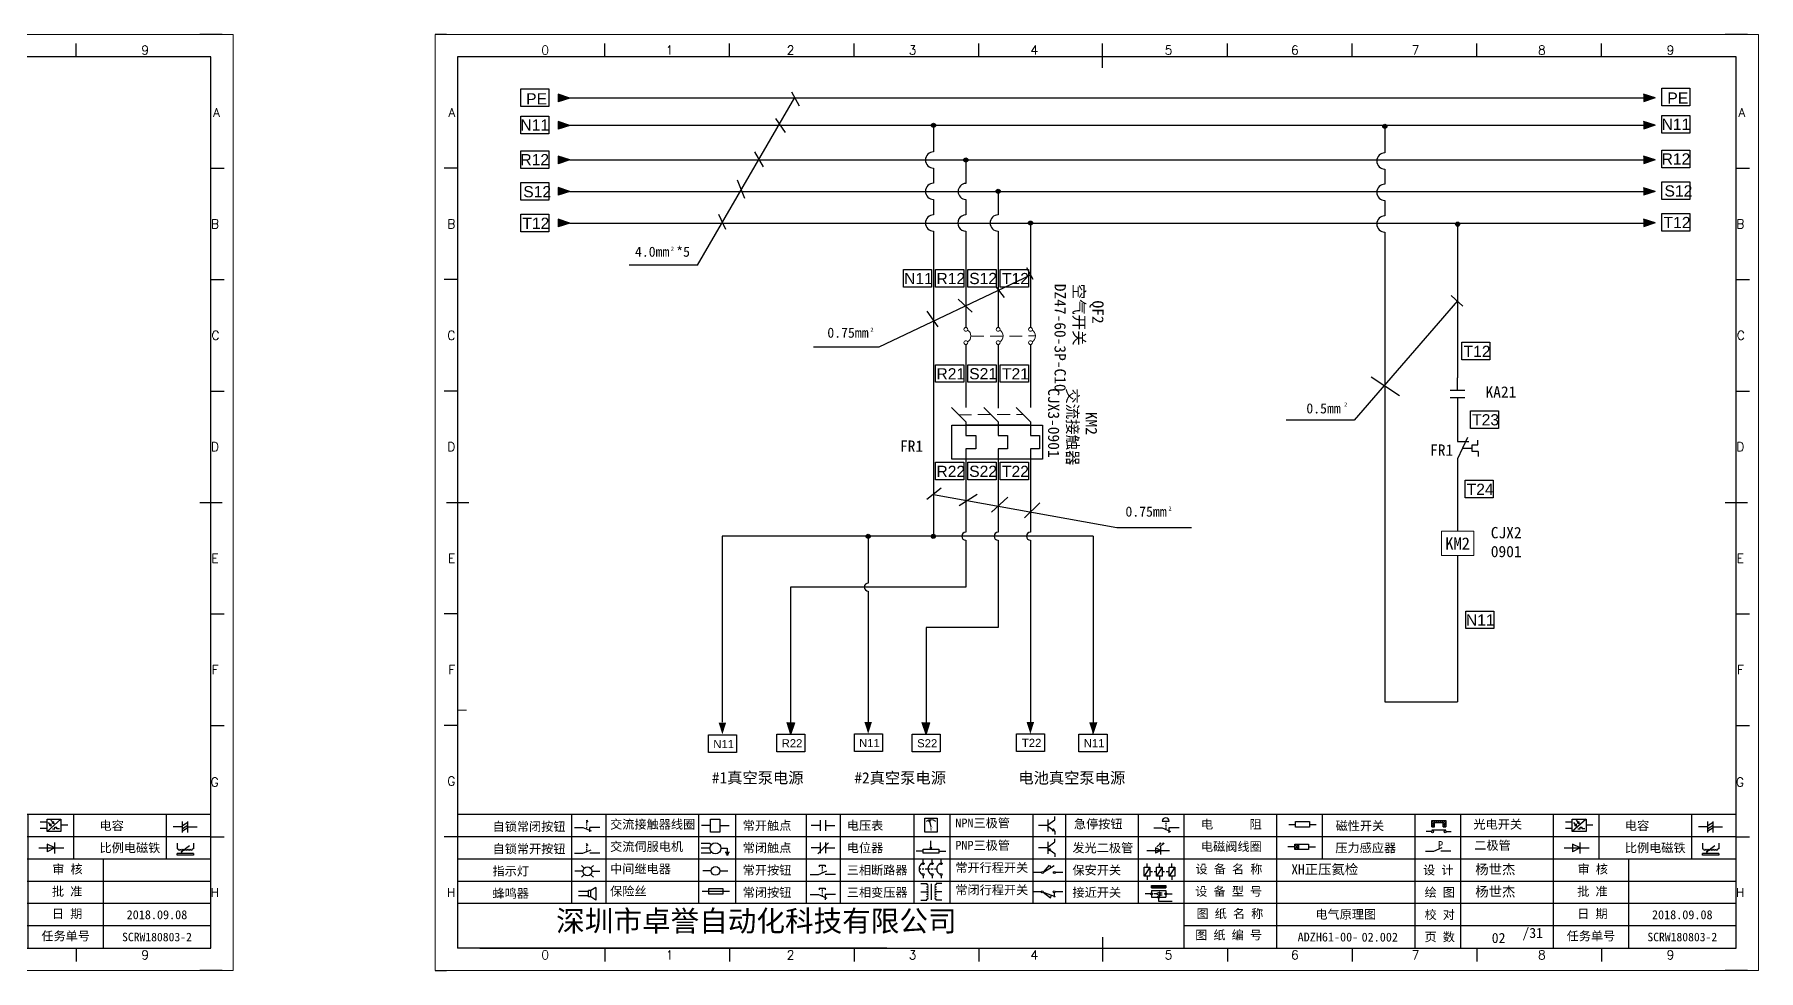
# Model space of a CAD drawing. Header units: millimetres. Extents: x 15130 to 37766, y 5931 to 11073.
# Drawn here: x 23231.8 to 23658.4, y 10415 to 10646.5 of the extents above; entities that cross this region are included whole.
import ezdxf
from ezdxf.enums import TextEntityAlignment as Align

# ---------------------------------------------------------------- set-up
doc = ezdxf.new("R2010")
doc.units = ezdxf.units.MM
doc.linetypes.add('DASHED2', pattern=[9.525, 6.35, -3.175])
doc.layers.add('AE_BOR', color=1, linetype='Continuous')
doc.layers.add('MISC', color=2, linetype='Continuous')
doc.styles.get("Standard").update_dxf_attribs({"font": ''})
doc.styles.add('WD', font='romans.shx', dxfattribs={"bigfont": 'gbcbig.shx'})
doc.styles.add('样式 0', font='')
doc.styles.add('样式 8', font='arial.ttf')
doc.styles.add('汉字', font='')
doc.styles.get('Standard').set_extended_font_data('SimSun')
doc.styles.get('样式 0').set_extended_font_data('KaiTi_GB2312')
doc.styles.get('汉字').set_extended_font_data('新宋体')

# ---------------------------------------------------------------- blocks, each defined once
blk = doc.blocks.new('磁性开关')
at = {"linetype": 'ByBlock'}
h = blk.add_hatch(dxfattribs=at)
h.set_pattern_fill('ANSI31', color=256, scale=0.1, style=0)
h.paths.add_polyline_path([(-1910.88, -776.69), (-1910.88, -775.29), (-1907.69, -775.29), (-1907.69, -776.69), (-1908.31, -776.69), (-1908.31, -775.79), (-1910.25, -775.79), (-1910.25, -776.69)])
for p, q in [((-1910.88, -776.69), (-1910.88, -775.29)), ((-1910.88, -775.29), (-1907.69, -775.29)), ((-1910.88, -776.69), (-1910.25, -776.69)), ((-1910.88, -777.39), (-1907.69, -777.39)), ((-1910.25, -776.69), (-1910.25, -775.79)), ((-1910.25, -775.79), (-1908.31, -775.79)), ((-1908.31, -776.69), (-1908.31, -775.79)), ((-1908.31, -776.69), (-1907.69, -776.69)), ((-1907.69, -775.29), (-1907.69, -776.69)), ((-1910.91, -777.81), (-1912.09, -777.81)), ((-1907.66, -777.81), (-1906.48, -777.81))]:
    blk.add_line(p, q, dxfattribs=at)
for centre in [(-1910.68, -777.81), (-1907.88, -777.81)]:
    blk.add_circle(centre, 0.225, dxfattribs=at)
blk = doc.blocks.new('*U8')
at = {"linetype": 'ByBlock'}
for p, q in [((-1909.23, -780.45), (-1909.23, -780.67)), ((-1909.23, -780.45), (-1908.92, -780.84)), ((-1909.23, -780.84), (-1909.23, -781.05)), ((-1909.23, -781.23), (-1909.23, -781.44)), ((-1909.23, -781.61), (-1909.23, -781.83)), ((-1911.92, -782.07), (-1910.06, -782.07)), ((-1910.06, -782.07), (-1908.18, -782.88)), ((-1909.23, -782), (-1909.23, -782.21)), ((-1909.23, -782.38), (-1909.23, -782.43)), ((-1908.52, -783.07), (-1908.52, -782.07)), ((-1906.25, -782.07), (-1908.52, -782.07))]:
    blk.add_line(p, q, dxfattribs=at)
blk = doc.blocks.new('*U11')
at = {"linetype": 'ByBlock'}
for p, q in [((-1911.92, -792.89), (-1910.06, -792.89)), ((-1910.06, -792.89), (-1908.18, -792.08)), ((-1908.88, -791.17), (-1909.23, -790.71)), ((-1909.23, -790.71), (-1909.23, -790.92)), ((-1909.23, -791.09), (-1909.23, -791.31)), ((-1909.23, -791.48), (-1909.23, -791.69)), ((-1909.23, -791.86), (-1909.23, -792.08)), ((-1909.23, -792.25), (-1909.23, -792.47)), ((-1906.25, -792.89), (-1908.52, -792.89))]:
    blk.add_line(p, q, dxfattribs=at)
blk = doc.blocks.new('蜂鸣器')
at = {"linetype": 'ByBlock'}
for p, q in [((-1908.8, -796.48), (-1911.01, -796.48)), ((-1908.25, -796.26), (-1908.8, -796.26)), ((-1908.8, -797.68), (-1908.8, -796.26)), ((-1907.17, -795.53), (-1908.25, -796.26)), ((-1908.25, -797.68), (-1908.25, -796.26)), ((-1907.17, -795.53), (-1907.17, -798.41)), ((-1908.8, -797.46), (-1911.01, -797.46)), ((-1908.25, -797.68), (-1908.8, -797.68)), ((-1907.17, -798.41), (-1908.25, -797.68))]:
    blk.add_line(p, q, dxfattribs=at)
blk = doc.blocks.new('指示灯')
at = {"linetype": 'ByBlock'}
for p, q in [((-1854.25, -776.92), (-1856.06, -776.92)), ((-1854.62, -775.59), (-1853.97, -776.23)), ((-1854.62, -778.25), (-1853.97, -777.61)), ((-1851.9, -775.59), (-1852.54, -776.23)), ((-1851.9, -778.25), (-1852.54, -777.61)), ((-1852.26, -776.92), (-1850.45, -776.92))]:
    blk.add_line(p, q, dxfattribs=at)
blk.add_circle((-1853.26, -776.92), 0.992, dxfattribs=at)
blk = doc.blocks.new('光电开关')
at = {"linetype": 'ByBlock'}
h = blk.add_hatch(dxfattribs=at)
h.set_pattern_fill('ANSI31', color=256, scale=0.01, style=0)
h.set_pattern_definition([(45, (0.172267, 0), (-0.0224506403, 0.0224506403), [])])
h.paths.add_polyline_path([(-1882.44, -776.34), (-1882.5, -775.91), (-1882.68, -776.07)])
h.paths.add_polyline_path([(-1882.86, -776.23), (-1882.44, -776.34), (-1882.68, -776.07)])
h.paths.add_polyline_path([(-1883.05, -776.88), (-1883.11, -776.45), (-1883.29, -776.61)])
h.paths.add_polyline_path([(-1883.47, -776.77), (-1883.05, -776.88), (-1883.29, -776.61)])
for p, q in [((-1884.01, -775.96), (-1885.56, -775.96)), ((-1884.01, -777.39), (-1885.56, -777.39)), ((-1880.91, -775.3), (-1884.01, -778.05)), ((-1883.75, -776.09), (-1883.05, -776.88)), ((-1883.11, -776.45), (-1883.47, -776.77)), ((-1883.05, -776.88), (-1883.47, -776.77)), ((-1883.14, -775.55), (-1882.44, -776.34)), ((-1883.05, -776.88), (-1883.11, -776.45)), ((-1882.5, -775.91), (-1882.86, -776.23)), ((-1882.44, -776.34), (-1882.86, -776.23)), ((-1882.78, -777.47), (-1882.23, -777.47)), ((-1882.44, -776.34), (-1882.5, -775.91)), ((-1882.23, -777.47), (-1882.23, -777.14)), ((-1882.23, -777.14), (-1881.78, -777.14)), ((-1881.78, -777.47), (-1881.78, -777.14)), ((-1881.23, -777.47), (-1881.78, -777.47)), ((-1879.37, -776.67), (-1880.91, -776.67))]:
    blk.add_line(p, q, dxfattribs=at)
blk.add_lwpolyline([(-1884.01, -775.3), (-1880.91, -775.3), (-1880.91, -778.05), (-1884.01, -778.05)], close=True, dxfattribs=at)
blk = doc.blocks.new('交流接触器线圈')
at = {"linetype": 'ByBlock'}
for p, q in [((-1880.82, -781.77), (-1882.87, -781.77)), ((-1878.72, -781.77), (-1876.67, -781.77))]:
    blk.add_line(p, q, dxfattribs=at)
blk.add_lwpolyline([(-1880.82, -780.28), (-1878.72, -780.28), (-1878.72, -783.26), (-1880.82, -783.26)], close=True, dxfattribs=at)
blk = doc.blocks.new('交流伺服电机')
at = {"linetype": 'ByBlock'}
for p, q in [((-1880.97, -785.75), (-1882.94, -785.75)), ((-1880.97, -786.85), (-1882.94, -786.85)), ((-1880.97, -787.94), (-1882.94, -787.94)), ((-1880.97, -785.75), (-1880.65, -786.03)), ((-1880.97, -787.94), (-1880.65, -787.67)), ((-1878.49, -786.85), (-1877.07, -786.85)), ((-1877.54, -787.72), (-1876.59, -787.72)), ((-1877.38, -788.01), (-1876.75, -788.01)), ((-1877.23, -788.29), (-1876.9, -788.29)), ((-1877.07, -786.85), (-1877.07, -787.72))]:
    blk.add_line(p, q, dxfattribs=at)
blk.add_circle((-1879.73, -786.85), 1.24, dxfattribs=at)
blk = doc.blocks.new('中间继电器')
at = {"linetype": 'ByBlock'}
for p, q in [((-1880.72, -791.92), (-1882.54, -791.92)), ((-1878.74, -791.92), (-1876.92, -791.92))]:
    blk.add_line(p, q, dxfattribs=at)
blk.add_circle((-1879.73, -791.92), 0.992, dxfattribs=at)
blk = doc.blocks.new('保险丝')
at = {"linetype": 'ByBlock'}
blk.add_line((-1882.72, -796.49), (-1876.55, -796.49), dxfattribs=at)
blk.add_lwpolyline([(-1881.2, -795.86), (-1878.06, -795.86), (-1878.06, -797.12), (-1881.2, -797.12)], close=True, dxfattribs=at)
blk = doc.blocks.new('常开按钮')
at = {"linetype": 'ByBlock'}
for p, q in [((-1911.92, -787.73), (-1910.06, -787.73)), ((-1910.06, -787.73), (-1908.18, -786.93)), ((-1909.9, -785.68), (-1908.56, -785.68)), ((-1909.9, -785.68), (-1909.9, -786.07)), ((-1909.23, -785.68), (-1909.23, -785.89)), ((-1909.23, -786.06), (-1909.23, -786.28)), ((-1909.23, -786.45), (-1909.23, -786.67)), ((-1909.23, -786.84), (-1909.23, -787.05)), ((-1909.23, -787.22), (-1909.23, -787.38)), ((-1908.56, -785.68), (-1908.56, -786.07)), ((-1906.25, -787.73), (-1908.52, -787.73))]:
    blk.add_line(p, q, dxfattribs=at)
blk = doc.blocks.new('常开触点')
at = {"linetype": 'ByBlock'}
for p, q in [((-1853.82, -781.77), (-1855.88, -781.77)), ((-1853.82, -782.99), (-1853.82, -780.56)), ((-1852.6, -782.99), (-1852.6, -780.56)), ((-1852.6, -781.77), (-1850.55, -781.77))]:
    blk.add_line(p, q, dxfattribs=at)
blk = doc.blocks.new('常闭触点')
at = {"linetype": 'ByBlock'}
for p, q in [((-1853.82, -786.77), (-1855.88, -786.77)), ((-1852.01, -785.66), (-1854.43, -788.1)), ((-1853.82, -787.99), (-1853.82, -785.56)), ((-1852.6, -787.99), (-1852.6, -785.56)), ((-1852.6, -786.77), (-1850.55, -786.77))]:
    blk.add_line(p, q, dxfattribs=at)
blk = doc.blocks.new('常闭按钮')
at = {"linetype": 'ByBlock'}
for p, q in [((-1856.13, -792.28), (-1854.28, -792.28)), ((-1854.28, -792.28), (-1852.4, -793.09)), ((-1854.11, -790.83), (-1852.77, -790.83)), ((-1854.11, -790.83), (-1854.11, -791.22)), ((-1853.44, -790.83), (-1853.44, -791.04)), ((-1853.44, -791.21), (-1853.44, -791.43)), ((-1853.44, -791.6), (-1853.44, -791.82)), ((-1853.44, -791.99), (-1853.44, -792.2)), ((-1853.44, -792.37), (-1853.44, -792.53)), ((-1852.77, -790.83), (-1852.77, -791.22)), ((-1850.47, -792.28), (-1852.73, -792.28)), ((-1852.73, -792.28), (-1852.73, -793.43))]:
    blk.add_line(p, q, dxfattribs=at)
blk = doc.blocks.new('电磁阀线圈')
at = {"linetype": 'ByBlock'}
for p, q in [((-1854.61, -796.54), (-1856.17, -796.54)), ((-1854.61, -795.92), (-1853.75, -797.16)), ((-1853.75, -795.92), (-1854.61, -797.16)), ((-1853.75, -795.92), (-1853.75, -797.16)), ((-1851.53, -796.54), (-1849.97, -796.54))]:
    blk.add_line(p, q, dxfattribs=at)
blk.add_lwpolyline([(-1854.61, -795.92), (-1851.53, -795.92), (-1851.53, -797.16), (-1854.61, -797.16)], close=True, dxfattribs=at)
blk = doc.blocks.new('电压表')
at = {"linetype": 'ByBlock'}
for p, q in [((-1814.84, -780.75), (-1814.91, -781.13)), ((-1814.6, -781.05), (-1814.91, -781.13)), ((-1814.84, -780.75), (-1814.46, -782.26)), ((-1814.84, -780.75), (-1814.6, -781.05))]:
    blk.add_line(p, q, dxfattribs=at)
blk.add_lwpolyline([(-1815.84, -780.34), (-1813.07, -780.34), (-1813.07, -783.49), (-1815.84, -783.49)], close=True, dxfattribs=at)
blk.add_arc((-1814.46, -782.26), 1.56, 46.8313, 133.1687, dxfattribs=at)
at = {"linetype": 'ByBlock', "insert": (-1814.7, -782.39), "char_height": 0.75, "width": 0.6768, "attachment_point": 1}
blk.add_mtext('V', dxfattribs=at)
blk = doc.blocks.new('电位器')
at = {"linetype": 'ByBlock'}
for p, q in [((-1814.45, -787.3), (-1814.45, -785.39)), ((-1816.21, -787.75), (-1817.79, -787.75)), ((-1814.45, -787.3), (-1814.62, -786.96)), ((-1814.62, -786.96), (-1814.27, -786.96)), ((-1814.45, -787.3), (-1814.27, -786.96)), ((-1812.68, -787.75), (-1811.1, -787.75))]:
    blk.add_line(p, q, dxfattribs=at)
blk.add_lwpolyline([(-1816.21, -787.3), (-1812.68, -787.3), (-1812.68, -788.2), (-1816.21, -788.2)], close=True, dxfattribs=at)
blk = doc.blocks.new('三相断路器')
at = {"linetype": 'ByBlock'}
for p, q in [((-1817.14, -791.74), (-1816.72, -791.74)), ((-1816.45, -791.74), (-1816.03, -791.74)), ((-1816.17, -790.33), (-1816.17, -789.7)), ((-1816.17, -793.19), (-1816.17, -793.83)), ((-1815.76, -791.74), (-1815.34, -791.74)), ((-1815.07, -791.74), (-1814.65, -791.74)), ((-1814.38, -791.74), (-1813.96, -791.74)), ((-1814.17, -790.33), (-1814.17, -789.7)), ((-1814.17, -793.19), (-1814.17, -793.83)), ((-1813.69, -791.74), (-1813.27, -791.74)), ((-1812.18, -790.33), (-1812.18, -789.7)), ((-1812.18, -793.19), (-1812.18, -793.83))]:
    blk.add_line(p, q, dxfattribs=at)
for centre in [(-1816.17, -790.55), (-1816.17, -792.98), (-1814.17, -790.55), (-1814.17, -792.98), (-1812.18, -790.55), (-1812.18, -792.98)]:
    blk.add_circle(centre, 0.219, dxfattribs=at)
for centre in [(-1815.81, -791.74), (-1813.82, -791.74), (-1811.83, -791.74)]:
    blk.add_arc(centre, 1.32, 115.5791, 244.4209, dxfattribs=at)
blk = doc.blocks.new('三相变压器')
at = {"linetype": 'ByBlock'}
for p, q in [((-1816.69, -795.03), (-1815.37, -795.03)), ((-1816.69, -796.87), (-1815.37, -796.87)), ((-1815.37, -795.03), (-1815.37, -795.24)), ((-1814.34, -798.7), (-1814.34, -795.04)), ((-1812, -795.03), (-1813.32, -795.03)), ((-1813.32, -795.03), (-1813.32, -795.24)), ((-1812, -796.87), (-1813.32, -796.87)), ((-1816.69, -798.71), (-1815.37, -798.71)), ((-1815.37, -798.71), (-1815.37, -798.5)), ((-1813.32, -798.71), (-1813.32, -798.5)), ((-1812, -798.71), (-1813.32, -798.71))]:
    blk.add_line(p, q, dxfattribs=at)
for centre, start, end in [((-1815.37, -795.51), 270, 90), ((-1815.37, -796.06), 270, 90), ((-1815.37, -796.6), 270, 90), ((-1815.37, -797.14), 270, 90), ((-1813.32, -795.51), 90, 270), ((-1813.32, -796.06), 90, 270), ((-1813.32, -796.6), 90, 270), ((-1813.32, -797.14), 90, 270), ((-1815.37, -797.68), 270, 90), ((-1815.37, -798.23), 270, 90), ((-1813.32, -797.68), 90, 270), ((-1813.32, -798.23), 90, 270)]:
    blk.add_arc(centre, 0.271, start, end, dxfattribs=at)
blk = doc.blocks.new('压力感应器')
at = {"linetype": 'ByBlock'}
for p, q in [((-1817.44, -777.73), (-1815.59, -777.73)), ((-1815.59, -777.73), (-1813.71, -776.93)), ((-1811.78, -777.73), (-1814.05, -777.73))]:
    blk.add_line(p, q, dxfattribs=at)
at = {"linetype": 'ByBlock', "insert": (-1814.65, -775.48), "char_height": 1.68, "width": 1.2242, "attachment_point": 1}
blk.add_mtext('{\\fNSimSun|b0|i0|c134|p49;P}', dxfattribs=at)
blk = doc.blocks.new('二极管')
at = {"linetype": 'ByBlock'}
for p, q in [((-1787.52, -776.77), (-1781.92, -776.77)), ((-1783.97, -776.77), (-1785.69, -775.9)), ((-1785.69, -775.9), (-1785.69, -777.65)), ((-1783.97, -776.77), (-1785.69, -777.65)), ((-1783.97, -777.99), (-1783.97, -775.56))]:
    blk.add_line(p, q, dxfattribs=at)
blk = doc.blocks.new('NPN三极管')
at = {"linetype": 'ByBlock'}
for p, q in [((-1785.73, -780.61), (-1785.73, -783.32)), ((-1785.73, -781.82), (-1784.15, -780.66)), ((-1784.15, -780.66), (-1784.15, -779.98)), ((-1785.73, -781.97), (-1787.81, -781.97)), ((-1785.73, -782.11), (-1784.15, -783.27)), ((-1784.41, -782.73), (-1784.74, -783.18)), ((-1784.15, -783.27), (-1784.74, -783.18)), ((-1784.15, -783.27), (-1784.41, -782.73)), ((-1784.15, -783.27), (-1784.15, -783.96))]:
    blk.add_line(p, q, dxfattribs=at)
blk = doc.blocks.new('PNP三极管')
at = {"linetype": 'ByBlock'}
for p, q in [((-1784.9, -785.38), (-1784.9, -788.09)), ((-1784.9, -786.59), (-1783.32, -785.43)), ((-1783.32, -785.43), (-1783.32, -784.75)), ((-1784.9, -786.74), (-1786.98, -786.74)), ((-1784.9, -786.88), (-1783.32, -788.04)), ((-1784.9, -786.88), (-1784.31, -786.97)), ((-1784.9, -786.88), (-1784.64, -787.42)), ((-1784.31, -786.97), (-1784.64, -787.42)), ((-1783.32, -788.04), (-1783.32, -788.73))]:
    blk.add_line(p, q, dxfattribs=at)
blk = doc.blocks.new('常开行程开关')
at = {"linetype": 'ByBlock'}
for p, q in [((-1786.29, -792.3), (-1788.01, -792.3)), ((-1785.89, -792.17), (-1784.52, -790.62)), ((-1785.89, -792.17), (-1783.43, -790.72)), ((-1784.52, -790.62), (-1784.19, -791.17)), ((-1781.48, -792.3), (-1783.21, -792.3))]:
    blk.add_line(p, q, dxfattribs=at)
for centre in [(-1786.07, -792.3), (-1783.42, -792.3)]:
    blk.add_circle(centre, 0.219, dxfattribs=at)
blk = doc.blocks.new('常闭行程开关')
at = {"linetype": 'ByBlock'}
for p, q in [((-1786.34, -796.62), (-1788.07, -796.62)), ((-1785.93, -796.72), (-1783.25, -797.7)), ((-1785.93, -796.72), (-1784.3, -798)), ((-1783.48, -796.84), (-1783.48, -797.85)), ((-1781.54, -796.62), (-1783.26, -796.62)), ((-1784.3, -798), (-1784.08, -797.4))]:
    blk.add_line(p, q, dxfattribs=at)
for centre in [(-1786.12, -796.62), (-1783.48, -796.62)]:
    blk.add_circle(centre, 0.219, dxfattribs=at)
blk = doc.blocks.new('电容')
at = {"linetype": 'ByBlock'}
for p, q in [((-1756.08, -782.99), (-1756.08, -780.56)), ((-1754.86, -780.79), (-1756.08, -781.55)), ((-1754.86, -781.44), (-1756.08, -782.2)), ((-1754.86, -782.99), (-1754.86, -780.56)), ((-1756.08, -781.77), (-1758.13, -781.77)), ((-1754.86, -781.99), (-1756.08, -782.75)), ((-1754.86, -781.77), (-1752.81, -781.77))]:
    blk.add_line(p, q, dxfattribs=at)
blk = doc.blocks.new('发光二极管')
at = {"linetype": 'ByBlock'}
for p, q in [((-1755.78, -785.92), (-1754.89, -785.14)), ((-1754.89, -785.14), (-1755.2, -785.22)), ((-1755.2, -785.22), (-1755.01, -785.43)), ((-1755.08, -785.92), (-1754.18, -785.14)), ((-1754.89, -785.14), (-1755.01, -785.43)), ((-1754.18, -785.14), (-1754.49, -785.22)), ((-1754.49, -785.22), (-1754.31, -785.43)), ((-1754.18, -785.14), (-1754.31, -785.43)), ((-1758.01, -786.77), (-1752.89, -786.77)), ((-1754.84, -786.77), (-1756.04, -786.16)), ((-1756.04, -786.16), (-1756.04, -787.39)), ((-1754.84, -786.77), (-1756.04, -787.39)), ((-1754.84, -787.63), (-1754.84, -785.92))]:
    blk.add_line(p, q, dxfattribs=at)
blk = doc.blocks.new('比例电磁阀')
at = {"linetype": 'ByBlock'}
for p, q in [((-1757.26, -775.38), (-1757.26, -776.71)), ((-1757.26, -776.71), (-1757.05, -776.71)), ((-1753.6, -777.73), (-1757.25, -777.73)), ((-1757.25, -778.13), (-1757.25, -777.73)), ((-1754.5, -775.98), (-1756.35, -777.44)), ((-1756.35, -777.44), (-1756.25, -777.25)), ((-1756.35, -777.44), (-1756.15, -777.38)), ((-1756.15, -777.38), (-1756.25, -777.25)), ((-1753.58, -776.71), (-1753.8, -776.71)), ((-1753.6, -777.73), (-1753.6, -778.13)), ((-1753.58, -775.38), (-1753.58, -776.71)), ((-1753.6, -778.13), (-1757.25, -778.13))]:
    blk.add_line(p, q, dxfattribs=at)
for centre in [(-1756.78, -776.71), (-1756.24, -776.71), (-1755.7, -776.71), (-1755.15, -776.71), (-1754.61, -776.71), (-1754.07, -776.71)]:
    blk.add_arc(centre, 0.271, 180, 0, dxfattribs=at)
blk = doc.blocks.new('保安开关')
at = {"linetype": 'ByBlock'}
for p, q in [((-1757.33, -790.79), (-1758.6, -792.81)), ((-1757.96, -790.79), (-1757.96, -789.97)), ((-1757.96, -792.81), (-1757.96, -793.62)), ((-1757.33, -791.8), (-1756.72, -791.8)), ((-1756.35, -791.8), (-1755.89, -791.8)), ((-1754.54, -790.79), (-1755.81, -792.81)), ((-1755.17, -790.79), (-1755.17, -789.97)), ((-1755.17, -792.81), (-1755.17, -793.62)), ((-1754.52, -791.8), (-1754.06, -791.8)), ((-1753.69, -791.8), (-1753.08, -791.8)), ((-1751.75, -790.79), (-1753.02, -792.81)), ((-1752.39, -790.79), (-1752.39, -789.97)), ((-1752.39, -792.81), (-1752.39, -793.62))]:
    blk.add_line(p, q, dxfattribs=at)
for points in [[(-1758.6, -790.79), (-1757.33, -790.79), (-1757.33, -792.81), (-1758.6, -792.81)], [(-1755.81, -790.79), (-1754.54, -790.79), (-1754.54, -792.81), (-1755.81, -792.81)], [(-1753.02, -790.79), (-1751.75, -790.79), (-1751.75, -792.81), (-1753.02, -792.81)]]:
    blk.add_lwpolyline(points, close=True, dxfattribs=at)
blk = doc.blocks.new('接近开关')
at = {"linetype": 'ByBlock'}
h = blk.add_hatch(dxfattribs=at)
h.set_pattern_fill('ANSI31', color=256, scale=0.01, style=0)
h.set_pattern_definition([(45, (-89.131516, -30.795668), (-0.0224506403, 0.0224506403), [])])
h.paths.add_polyline_path([(-1516.96, -1123.35), (-1516.96, -1122.85), (-1513.76, -1122.85), (-1513.76, -1123.35)])
for p, q in [((-1517.18, -1124.71), (-1518.36, -1124.71)), ((-1516.96, -1123.35), (-1516.96, -1122.85)), ((-1516.96, -1122.85), (-1513.76, -1122.85)), ((-1516.96, -1123.35), (-1513.76, -1123.35)), ((-1516.96, -1123.95), (-1513.76, -1123.95)), ((-1516.96, -1123.95), (-1516.96, -1125.47)), ((-1516.96, -1125.47), (-1513.76, -1125.47)), ((-1515.91, -1124.71), (-1516.45, -1124.71)), ((-1515.11, -1124.31), (-1515.91, -1124.71)), ((-1515.11, -1125.11), (-1515.91, -1124.71)), ((-1515.36, -1125.69), (-1515.36, -1126.36)), ((-1515.33, -1124.53), (-1515.17, -1124.53)), ((-1515.33, -1124.88), (-1515.17, -1124.88)), ((-1515.25, -1124.45), (-1515.25, -1124.61)), ((-1515.11, -1124.31), (-1515.11, -1125.11)), ((-1515.11, -1124.48), (-1514.58, -1124.48)), ((-1515.11, -1124.94), (-1514.58, -1124.94)), ((-1513.76, -1122.85), (-1513.76, -1123.35)), ((-1513.76, -1123.95), (-1513.76, -1125.47)), ((-1513.54, -1124.71), (-1512.36, -1124.71)), ((-1515.36, -1126.36), (-1512.36, -1126.36))]:
    blk.add_line(p, q, dxfattribs=at)
for centre in [(-1516.96, -1124.71), (-1515.36, -1125.47), (-1513.76, -1124.71)]:
    blk.add_circle(centre, 0.225, dxfattribs=at)
blk = doc.blocks.new('电阻')
at = {"linetype": 'ByBlock'}
for p, q in [((-3.09, 0), (-1.57, 0)), ((1.57, 0), (3.09, 0))]:
    blk.add_line(p, q, dxfattribs=at)
blk.add_lwpolyline([(-1.57, 0.63), (1.57, 0.63), (1.57, -0.63), (-1.57, -0.63)], close=True, dxfattribs=at)
blk = doc.blocks.new('急停按钮')
at = {"linetype": 'ByBlock'}
for p, q in [((-1.86, 0), (0, 0)), ((0, 0), (1.88, -0.81)), ((0.06, 1.45), (1.61, 1.45)), ((0.83, 1.45), (0.83, 1.24)), ((0.83, 1.07), (0.83, 0.85)), ((0.83, 0.68), (0.83, 0.47)), ((0.83, 0.29), (0.83, 0.08)), ((3.81, 0), (1.54, 0)), ((1.54, 0), (1.54, -1.15)), ((0.83, -0.09), (0.83, -0.24))]:
    blk.add_line(p, q, dxfattribs=at)
blk.add_arc((0.83, 1.45), 0.774, 0, 180)
blk = doc.blocks.new('电控横A4')
for p, q in [((292, -5), (5, -5)), ((5, -5), (5, -205)), ((292, -205), (292, -5)), ((10.03, -205), (289.53, -205)), ((130.8, -205), (190.75, -205)), ((190.75, -205), (259.54, -205))]:
    blk.add_line(p, q)
at = {"lineweight": 9, "ltscale": 0.1}
for p, q in [((5, -151.57), (7, -151.57)), ((101.34, -205), (130.8, -205)), ((129.44, -205), (129.44, -205)), ((129.44, -205), (129.44, -205)), ((129.44, -205), (129.44, -205)), ((129.44, -205), (129.44, -205))]:
    blk.add_line(p, q, dxfattribs=at)
at = {"linetype": 'ByBlock'}
for p, q in [((292, -175), (5, -175)), ((292, -180), (5, -180)), ((292, -185), (5, -185)), ((292, -190), (5, -190)), ((292, -195), (5, -195)), ((292, -200), (168.03, -200))]:
    blk.add_line(p, q, dxfattribs=at)
at = {"color": 0, "lineweight": -2}
for p, q in [((30.58, -175), (30.58, -195)), ((38.26, -175), (38.26, -195)), ((59.05, -175), (59.05, -195)), ((67.4, -175), (67.4, -195)), ((83.26, -175), (83.26, -195)), ((90.91, -175), (90.91, -195)), ((107.4, -175), (107.4, -195)), ((115.5, -175), (115.5, -195)), ((134.12, -175), (134.12, -195)), ((141.48, -175), (141.48, -195)), ((157.79, -175), (157.79, -195)), ((168.03, -175), (168.03, -204.92)), ((188.84, -175), (188.84, -185)), ((199.08, -175), (199.08, -185)), ((219.89, -175), (219.89, -185)), ((230.12, -175), (230.12, -185)), ((250.93, -175), (250.93, -185)), ((261.17, -175), (261.17, -185)), ((281.98, -175), (281.98, -185)), ((188.84, -185), (188.84, -204.92)), ((219.89, -185), (219.89, -205)), ((230.12, -185), (230.12, -205)), ((250.93, -185), (250.93, -205)), ((267.79, -185), (267.79, -205))]:
    blk.add_line(p, q, dxfattribs=at)
at = {"color": 0, "ltscale": 2}
for p, q in [((292, -205), (292, -183.55)), ((101.34, -205), (5, -205)), ((259.54, -205), (289.53, -205)), ((259.54, -205), (292, -205))]:
    blk.add_line(p, q, dxfattribs=at)
at = {"layer": 'AE_BOR', "lineweight": 30}
for p, q in [((2.53, 0), (0, 0)), ((294.53, 0), (289.53, 0)), ((0, -210), (2.53, -210)), ((294.53, -210), (289.53, -210))]:
    blk.add_line(p, q, dxfattribs=at)
at = {"layer": 'AE_BOR', "color": 1, "lineweight": 15}
for p, q in [((0, 0), (297, 0)), ((0, -210), (0, 0)), ((297, 0), (297, -210)), ((297, -210), (0, -210))]:
    blk.add_line(p, q, dxfattribs=at)
at = {"layer": 'AE_BOR'}
for p, q in [((38.03, -5), (38.03, -2)), ((66.03, -5), (66.03, -2)), ((94.03, -5), (94.03, -2)), ((122.03, -5), (122.03, -2)), ((149.78, -5), (149.78, -2)), ((177.78, -5), (177.78, -2)), ((205.78, -5), (205.78, -2)), ((233.78, -5), (233.78, -2)), ((261.78, -5), (261.78, -2)), ((5, -30), (2, -30)), ((292, -30), (295, -30)), ((5, -55), (2, -55)), ((292, -55), (295, -55)), ((5, -80), (2, -80)), ((292, -80), (295, -80)), ((5, -130), (2, -130)), ((292, -130), (295, -130)), ((5, -155), (2, -155)), ((292, -155), (295, -155)), ((5, -180), (2, -180)), ((292, -180), (295, -180)), ((38.03, -205), (38.03, -208)), ((66.03, -205), (66.03, -208)), ((94.03, -205), (94.03, -208)), ((122.03, -205), (122.03, -208)), ((149.78, -205), (149.78, -208)), ((177.78, -205), (177.78, -208)), ((205.78, -205), (205.78, -208)), ((233.78, -205), (233.78, -208)), ((261.78, -205), (261.78, -208))]:
    blk.add_line(p, q, dxfattribs=at)
at = {"layer": 'AE_BOR', "color": 2, "lineweight": 30}
for p, q in [((149.78, -7.5), (149.78, -2.5)), ((2.5, -105), (7.5, -105)), ((289.5, -105), (294.5, -105)), ((149.78, -202.5), (149.78, -207.5)), ((149.78, -205), (149.78, -207.5))]:
    blk.add_line(p, q, dxfattribs=at)
at = {"linetype": 'ByBlock'}
for name, p in [('*U8', (1943.19, 604.18)), ('交流接触器线圈', (1942.62, 604.27)), ('常开触点', (1940.27, 604.3)), ('电压表', (1925.71, 604.52)), ('NPN三极管', (1923.2, 604.5)), ('磁性开关', (2134.53, 598.96)), ('光电开关', (2139.22, 599.27)), ('电容', (2041.69, 603.98)), ('*U11', (1943.19, 609.18)), ('交流伺服电机', (1942.62, 604.27)), ('常闭触点', (1940.27, 604.3)), ('电位器', (1925.71, 604.52)), ('PNP三极管', (1922.37, 604.27)), ('发光二极管', (1917.72, 603.69)), ('电磁阀线圈', (2047.53, 614.3)), ('压力感应器', (2039.72, 594.52)), ('二极管', (2040.91, 594.27)), ('比例电磁阀', (2041.69, 593.98)), ('三相断路器', (1925.71, 604.52)), ('指示灯', (1887.41, 589.18)), ('中间继电器', (1942.62, 604.27)), ('常开按钮', (1996.06, 599.3)), ('常开行程开关', (1922.37, 604.27)), ('保安开关', (1917.72, 603.98)), ('蜂鸣器', (1943.19, 604.18)), ('保险丝', (1942.62, 604.27)), ('常闭按钮', (1940.27, 599.3)), ('三相变压器', (1925.71, 604.52)), ('常闭行程开关', (1922.37, 604.27)), ('接近开关', (1677.72, 931.9))]:
    blk.add_blockref(name, p, dxfattribs=at)
for name, p in [('急停按钮', (163.12, -177.98)), ('电阻', (194.66, -177.22))]:
    blk.add_blockref(name, p)
at = {"char_height": 2, "attachment_point": 1, "style": '汉字'}
for s, insert in [('{\\fKaiTi_GB2312|b0|i0|c134|p49;自锁常闭按钮}', (12.86, -176.69)), ('{\\fKaiTi_GB2312|b0|i0|c134|p49;交流接触器线圈}', (39.25, -176.19)), ('{\\fKaiTi_GB2312|b0|i0|c134|p49;常开触点}', (69.01, -176.48)), ('{\\fKaiTi_GB2312|b0|i0|c134|p49;电压表}', (92.37, -176.47)), ('{\\fKaiTi_GB2312|b0|i0|c134|p49;NPN三极管}', (116.73, -175.91)), ('{\\fKaiTi_GB2312|b0|i0|c134|p49;急停按钮}', (143.35, -176.12)), ('{\\fKaiTi_GB2312|b0|i0|c134|p49;电      阻}', (171.86, -176.19)), ('{\\fKaiTi_GB2312|b0|i0|c134|p49;磁性开关}', (202.07, -176.53)), ('{\\fKaiTi_GB2312|b0|i0|c134|p49;光电开关}', (233.02, -176.19)), ('{\\fKaiTi_GB2312|b0|i0|c134|p49;电容}', (267, -176.48)), ('{\\fKaiTi_GB2312|b0|i0|c134|p49;自锁常开按钮}', (12.86, -181.69)), ('{\\fKaiTi_GB2312|b0|i0|c134|p49;交流伺服电机}', (39.25, -181.19)), ('{\\fKaiTi_GB2312|b0|i0|c134|p49;常闭触点}', (69.01, -181.48)), ('{\\fKaiTi_GB2312|b0|i0|c134|p49;电位器}', (92.37, -181.47)), ('{\\fKaiTi_GB2312|b0|i0|c134|p49;PNP三极管}', (116.73, -180.91)), ('{\\fKaiTi_GB2312|b0|i0|c134|p49;发光二极管}', (143.02, -181.48)), ('{\\fKaiTi_GB2312|b0|i0|c134|p49;电磁阀线圈}', (171.86, -181.19)), ('{\\fKaiTi_GB2312|b0|i0|c134|p49;压力感应器}', (202.02, -181.47)), ('{\\fKaiTi_GB2312|b0|i0|c134|p49;二极管}', (233.2, -180.91)), ('{\\fKaiTi_GB2312|b0|i0|c134|p49;比例电磁铁}', (267, -181.48)), ('{\\fKaiTi_GB2312|b0|i0|c134|p49;常开行程开关}', (116.73, -185.91)), ('{\\fKaiTi_GB2312|b0|i0|c134|p49;指示灯}', (12.86, -186.69)), ('{\\fKaiTi_GB2312|b0|i0|c134|p49;中间继电器}', (39.25, -186.19)), ('{\\fKaiTi_GB2312|b0|i0|c134|p49;常开按钮}', (69.01, -186.48)), ('{\\fKaiTi_GB2312|b0|i0|c134|p49;三相断路器}', (92.37, -186.47)), ('{\\fKaiTi_GB2312|b0|i0|c134|p49;保安开关}', (143.02, -186.48)), ('{\\fKaiTi_GB2312|b0|i0|c134|p0;设 备 名 称}', (170.65, -186.24)), ('{\\fKaiTi_GB2312|b0|i0|c134|p0;设 计}', (221.72, -186.46)), ('{\\fKaiTi_GB2312|b0|i0|c134|p0;审 核}', (256.39, -186.25)), ('{\\fKaiTi_GB2312|b0|i0|c134|p49;蜂鸣器}', (12.86, -191.69)), ('{\\fKaiTi_GB2312|b0|i0|c134|p49;保险丝}', (39.25, -191.19)), ('{\\fKaiTi_GB2312|b0|i0|c134|p49;常闭按钮}', (69.01, -191.48)), ('{\\fKaiTi_GB2312|b0|i0|c134|p49;三相变压器}', (92.37, -191.47)), ('{\\fKaiTi_GB2312|b0|i0|c134|p49;常闭行程开关}', (116.73, -190.91)), ('{\\fKaiTi_GB2312|b0|i0|c134|p49;接近开关}', (143.02, -191.48)), ('{\\fKaiTi_GB2312|b0|i0|c134|p0;设 备 型 号}', (170.58, -191.24)), ('{\\fKaiTi_GB2312|b0|i0|c134|p0;绘 图}', (222.05, -191.46)), ('{\\fKaiTi_GB2312|b0|i0|c134|p0;批 准}', (256.32, -191.25)), ('{\\fKaiTi_GB2312|b0|i0|c134|p0;图 纸 名 称}', (170.86, -196.24)), ('{\\fKaiTi_GB2312|b0|i0|c134|p0;校 对}', (222.05, -196.46)), ('{\\fKaiTi_GB2312|b0|i0|c134|p0;日 期}', (256.32, -196.25)), ('{\\fKaiTi_GB2312|b0|i0|c134|p0;图 纸 编 号}', (170.57, -201.03)), ('{\\fKaiTi_GB2312|b0|i0|c134|p0;页 数}', (222.05, -201.46)), ('{\\fKaiTi_GB2312|b0|i0|c134|p0;任务单号}', (253.94, -201.25))]:
    blk.add_mtext(s, dxfattribs=dict(at, insert=insert))
for s, insert, char_height, width, attachment_point in [('{\\fKaiTi_GB2312|b0|i0|c134|p49;XH正压氦检}', (192.15, -186.2), 2.2, 26.5767, 1), ('{\\fKaiTi_GB2312|b0|i0|c134|p49;杨世杰}', (233.43, -186.2), 2.2, 15.3175, 1), ('{\\fKaiTi_GB2312|b0|i0|c134|p49;杨世杰}', (233.43, -191.2), 2.2, 15.3175, 1), ('{\\fKaiTi_GB2312|b0|i0|c134|p49;2018.09.08}', (279.89, -197.5), 2, 24.2172, 5), ('{\\fKaiTi_GB2312|b0|i0|c134|p49;SCRW180803-2}', (279.89, -202.5), 1.92, 24.2172, 5)]:
    blk.add_mtext(s, dxfattribs=dict(insert=insert, char_height=char_height, width=width, attachment_point=attachment_point))
at = {"color": 0, "lineweight": -2}
for s, insert, char_height, width, attachment_point in [('深圳市卓誉自动化科技有限公司', (27.14, -196.53), 4.7064, 96.1138, 1), ('{\\C256;ADZH61-00-}', (200.36, -202.5), 2, 31.0482, 5)]:
    blk.add_mtext(s, dxfattribs=dict(at, insert=insert, char_height=char_height, width=width, attachment_point=attachment_point))
at = {"color": 0, "linetype": 'ByBlock', "lineweight": -2, "insert": (242.64, -201.84), "char_height": 4.2689, "width": 20.8102, "attachment_point": 5}
blk.add_mtext('  {\\H0.53119x; /31}', dxfattribs=at)
at = {"layer": 'AE_BOR', "style": 'WD'}
for s, p in [('0', (24.67, -4.5)), ('1', (52.6, -4.5)), ('2', (79.75, -4.5)), ('3', (107.15, -4.5)), ('4', (134.45, -4.5)), ('5', (164.59, -4.5)), ('6', (192.94, -4.5)), ('7', (220.04, -4.5)), ('8', (248.37, -4.5)), ('9', (277.23, -4.5)), ('0', (24.67, -207.5)), ('1', (52.6, -207.5)), ('2', (79.75, -207.5)), ('3', (107.15, -207.5)), ('4', (134.45, -207.5)), ('5', (164.59, -207.5)), ('6', (192.94, -207.5)), ('7', (220.04, -207.5)), ('8', (248.37, -207.5)), ('9', (277.23, -207.5))]:
    blk.add_text(s, height=2, dxfattribs=at).set_placement(p, align=Align.CENTER)
for s, p in [('A', (4.5, -17.5)), ('A', (294.03, -17.5)), ('B', (4.5, -42.5)), ('B', (293.84, -42.5)), ('C', (4.5, -67.5)), ('C', (293.93, -67.5)), ('D', (4.5, -92.5)), ('D', (293.84, -92.5)), ('E', (4.5, -117.5)), ('E', (293.74, -117.5)), ('F', (4.5, -142.5)), ('F', (293.74, -142.5)), ('F', (293.74, -142.5)), ('G', (4.5, -167.5)), ('G', (293.74, -167.72)), ('H', (4.5, -192.5)), ('H', (293.84, -192.5))]:
    blk.add_text(s, height=2, dxfattribs=at).set_placement(p, align=Align.MIDDLE_RIGHT)

msp = doc.modelspace()

# ---------------------------------------------------------------- hatches: boundary and pattern name
for points in [[(23361.351, 10624.986), (23364.269, 10624.051), (23361.351, 10623.115)], [(23454.769, 10624.055, 1), (23453.769, 10624.055, 1)], [(23566.453, 10623.805, 1), (23565.453, 10623.805, 1)], [(23629.944, 10624.993), (23632.863, 10624.057), (23629.944, 10623.122)], [(23361.351, 10616.42), (23364.269, 10615.485), (23361.351, 10614.55)], [(23462.769, 10615.485, 1), (23461.769, 10615.485, 1)], [(23629.944, 10616.427), (23632.863, 10615.492), (23629.944, 10614.556)], [(23361.351, 10606.792), (23361.351, 10608.662), (23364.269, 10607.727)], [(23470.769, 10607.727, 1), (23469.769, 10607.727, 1)], [(23629.944, 10608.631), (23632.863, 10607.696), (23629.944, 10606.76)], [(23361.351, 10598.957), (23361.351, 10600.828), (23364.269, 10599.892)], [(23478.769, 10599.892, 1), (23477.769, 10599.892, 1)], [(23584.453, 10599.61, 1), (23583.453, 10599.61, 1)], [(23629.944, 10600.835), (23632.863, 10599.899), (23629.944, 10598.964)], [(23438.603, 10522.399, 1), (23437.603, 10522.399, 1)], [(23454.704, 10522.375, 1), (23453.704, 10522.375, 1)], [(23402.958, 10476.325), (23402.023, 10473.407), (23401.088, 10476.325)], [(23419.911, 10476.381), (23418.976, 10473.463), (23418.041, 10476.381)], [(23439.038, 10476.488), (23438.103, 10473.569), (23437.167, 10476.488)], [(23453.366, 10476.368), (23452.431, 10473.45), (23451.496, 10476.368)], [(23479.168, 10476.463), (23478.232, 10473.544), (23477.297, 10476.463)], [(23494.665, 10476.396), (23493.729, 10473.478), (23492.794, 10476.396)]]:
    msp.add_hatch(color=256).paths.add_polyline_path(points)
at = {"layer": 'MISC'}
for color, points in [(256, [(23361.351, 10631.75), (23364.269, 10630.815), (23361.351, 10629.88)]), (2, [(23629.944, 10631.757), (23632.863, 10630.822), (23629.944, 10629.887)])]:
    msp.add_hatch(color=color, dxfattribs=at).paths.add_polyline_path(points)

# ---------------------------------------------------------------- linework, layer by layer
for p, q in [((23421.136, 10628.81), (23419.197, 10632.27)), ((23395.88, 10589.435), (23419.988, 10630.971)), ((23361.351, 10624.986), (23361.351, 10623.115)), ((23364.269, 10624.051), (23361.351, 10624.986)), ((23364.269, 10624.051), (23361.351, 10623.115)), ((23417.676, 10622.256), (23415.212, 10625.769)), ((23454.269, 10624.055), (23454.269, 10617.485)), ((23565.953, 10623.805), (23565.953, 10617.236)), ((23632.863, 10624.057), (23629.944, 10624.993)), ((23632.863, 10624.057), (23629.944, 10623.122)), ((23364.269, 10615.485), (23361.351, 10616.42)), ((23361.351, 10616.42), (23361.351, 10614.55)), ((23364.269, 10615.485), (23361.351, 10614.55)), ((23364.269, 10615.485), (23629.973, 10615.489)), ((23412.224, 10613.763), (23410.074, 10617.538)), ((23462.269, 10615.485), (23462.269, 10609.693)), ((23632.863, 10615.492), (23629.944, 10616.427)), ((23632.863, 10615.492), (23629.944, 10614.556)), ((23407.558, 10605.951), (23405.723, 10610.512)), ((23454.269, 10613.485), (23454.269, 10609.727)), ((23565.953, 10613.236), (23565.953, 10609.478)), ((23364.269, 10607.727), (23361.351, 10608.662)), ((23361.351, 10608.662), (23361.351, 10606.792)), ((23364.269, 10607.727), (23361.351, 10606.792)), ((23364.269, 10607.727), (23629.866, 10607.727)), ((23454.269, 10605.727), (23454.269, 10601.892)), ((23462.269, 10605.697), (23462.269, 10601.892)), ((23470.269, 10607.727), (23470.269, 10601.892)), ((23632.863, 10607.696), (23629.944, 10608.631)), ((23632.863, 10607.696), (23629.944, 10606.76)), ((23402.839, 10598.297), (23401.161, 10602.019)), ((23565.953, 10605.478), (23565.953, 10601.643)), ((23364.269, 10599.892), (23361.351, 10600.828)), ((23361.351, 10600.828), (23361.351, 10598.957)), ((23364.269, 10599.892), (23361.351, 10598.957)), ((23364.269, 10599.892), (23629.96, 10599.892)), ((23454.269, 10597.892), (23454.269, 10522.424)), ((23462.269, 10597.892), (23462.269, 10574.055)), ((23470.269, 10597.892), (23470.269, 10574.055)), ((23478.269, 10599.892), (23478.269, 10574.055)), ((23565.953, 10597.643), (23565.953, 10481.498)), ((23583.953, 10599.61), (23583.953, 10561.629)), ((23632.863, 10599.899), (23629.944, 10600.835)), ((23632.863, 10599.899), (23629.944, 10598.964)), ((23395.88, 10589.435), (23378.959, 10589.435)), ((23477.297, 10588.926), (23478.803, 10586.008)), ((23478.269, 10586.973), (23440.726, 10569.222)), ((23460.391, 10581.079), (23463.819, 10577.812)), ((23469.739, 10584.055), (23471.764, 10581.442)), ((23583.953, 10580.619), (23558.388, 10551.108)), ((23582.32, 10581.947), (23585.256, 10579.347)), ((23452.608, 10578.095), (23455.31, 10574.183)), ((23440.726, 10569.222), (23424.554, 10569.222)), ((23462.269, 10569.845), (23462.269, 10554.244)), ((23470.269, 10569.845), (23470.269, 10554.107)), ((23478.269, 10569.845), (23478.269, 10554.297)), ((23562.536, 10561.817), (23569.554, 10557.196)), ((23462.269, 10550.709), (23458.733, 10554.244)), ((23462.269, 10550.709), (23462.269, 10547.376)), ((23470.269, 10550.709), (23466.733, 10554.244)), ((23470.269, 10550.709), (23470.269, 10547.376)), ((23478.269, 10550.709), (23474.733, 10554.244)), ((23478.269, 10550.709), (23478.269, 10549.902)), ((23558.388, 10551.108), (23541.569, 10551.108)), ((23583.953, 10553.636), (23583.953, 10545.892)), ((23462.269, 10547.376), (23464.722, 10547.376)), ((23464.722, 10547.376), (23464.722, 10544.074)), ((23470.269, 10547.376), (23472.596, 10547.376)), ((23472.596, 10547.376), (23472.596, 10544.074)), ((23478.269, 10549.902), (23478.269, 10547.376)), ((23478.269, 10547.376), (23480.471, 10547.376)), ((23480.471, 10547.376), (23480.471, 10544.074)), ((23586.408, 10546.85), (23583.953, 10541.595)), ((23464.722, 10544.074), (23462.269, 10544.074)), ((23462.269, 10544.074), (23462.269, 10523.424)), ((23472.596, 10544.074), (23470.269, 10544.074)), ((23470.269, 10544.074), (23470.269, 10523.424)), ((23480.471, 10544.074), (23478.269, 10544.074)), ((23478.269, 10544.074), (23478.269, 10523.424)), ((23583.953, 10545.892), (23586.773, 10545.892)), ((23587.549, 10543.397), (23587.549, 10545.048)), ((23587.549, 10545.048), (23588.99, 10545.048)), ((23589.018, 10543.397), (23587.549, 10543.397)), ((23589.018, 10542.128), (23589.018, 10542.137)), ((23583.953, 10541.595), (23583.953, 10523.636)), ((23456.155, 10534.301), (23452.611, 10531.466)), ((23454.269, 10532.774), (23499.599, 10524.598)), ((23465.104, 10532.706), (23460.585, 10529.959)), ((23472.635, 10532.086), (23468.648, 10528.364)), ((23480.609, 10530.668), (23476.799, 10526.947)), ((23493.765, 10522.424), (23402.002, 10522.424)), ((23402.002, 10522.424), (23402.002, 10476.388)), ((23438.135, 10522.424), (23438.135, 10510.845)), ((23462.269, 10521.424), (23462.269, 10509.845)), ((23470.269, 10521.424), (23470.269, 10499.845)), ((23478.269, 10521.424), (23478.269, 10476.388)), ((23493.765, 10522.424), (23493.765, 10476.388)), ((23499.599, 10524.598), (23518.092, 10524.598)), ((23583.953, 10517.636), (23583.953, 10481.498)), ((23462.269, 10509.845), (23418.913, 10509.845)), ((23418.913, 10509.845), (23418.913, 10476.388)), ((23438.135, 10508.845), (23438.135, 10476.388)), ((23470.269, 10499.845), (23452.418, 10499.845)), ((23452.418, 10499.845), (23452.418, 10476.388)), ((23565.953, 10481.498), (23583.953, 10481.498)), ((23418.976, 10473.463), (23418.041, 10476.381)), ((23418.976, 10473.463), (23419.911, 10476.381)), ((23452.431, 10473.45), (23451.496, 10476.368)), ((23452.431, 10473.45), (23453.366, 10476.368)), ((23493.729, 10473.478), (23494.665, 10476.396))]:
    msp.add_line(p, q)
at = {"color": 0}
msp.add_line((23629.973, 10624.055), (23364.269, 10624.055), dxfattribs=at)
at = {"color": 6, "linetype": 'DASHED2', "lineweight": 0, "ltscale": 0.5}
for p, q in [((23463.516, 10571.89), (23479.516, 10571.957)), ((23460.501, 10552.476), (23476.441, 10552.537))]:
    msp.add_line(p, q, dxfattribs=at)
at = {"color": 0, "ltscale": 2}
for p, q in [((23478.019, 10549.902), (23462.269, 10549.902)), ((23585.181, 10544.222), (23587.549, 10544.222))]:
    msp.add_line(p, q, dxfattribs=at)
at = {"ltscale": 2}
for p, q in [((23588.988, 10545.048), (23588.988, 10546.144)), ((23589.018, 10543.397), (23589.018, 10542.137))]:
    msp.add_line(p, q, dxfattribs=at)
at = {"color": 1, "lineweight": -3}
for points in [[(23352.115, 10633.072), (23359.056, 10633.072), (23359.056, 10628.719), (23352.115, 10628.719)], [(23634.513, 10633.26), (23641.454, 10633.26), (23641.454, 10628.908), (23634.513, 10628.908)], [(23352.115, 10626.307), (23359.056, 10626.307), (23359.056, 10621.955), (23352.115, 10621.955)], [(23634.513, 10626.496), (23641.454, 10626.496), (23641.454, 10622.143), (23634.513, 10622.143)], [(23352.115, 10617.742), (23359.056, 10617.742), (23359.056, 10613.389), (23352.115, 10613.389)], [(23634.513, 10617.93), (23641.454, 10617.93), (23641.454, 10613.577), (23634.513, 10613.577)], [(23634.513, 10610.071), (23641.454, 10610.071), (23641.454, 10605.718), (23634.513, 10605.718)], [(23352.115, 10609.882), (23359.056, 10609.882), (23359.056, 10605.53), (23352.115, 10605.53)], [(23352.115, 10602.078), (23359.056, 10602.078), (23359.056, 10597.725), (23352.115, 10597.725)], [(23634.513, 10602.266), (23641.454, 10602.266), (23641.454, 10597.914), (23634.513, 10597.914)], [(23446.799, 10588.407), (23453.739, 10588.407), (23453.739, 10584.055), (23446.799, 10584.055)], [(23454.799, 10588.407), (23461.739, 10588.407), (23461.739, 10584.055), (23454.799, 10584.055)], [(23462.799, 10588.407), (23469.739, 10588.407), (23469.739, 10584.055), (23462.799, 10584.055)], [(23470.799, 10588.407), (23477.739, 10588.407), (23477.739, 10584.055), (23470.799, 10584.055)], [(23585.025, 10570.394), (23591.965, 10570.394), (23591.965, 10566.042), (23585.025, 10566.042)], [(23454.799, 10564.845), (23461.739, 10564.845), (23461.739, 10560.492), (23454.799, 10560.492)], [(23462.799, 10564.845), (23469.739, 10564.845), (23469.739, 10560.492), (23462.799, 10560.492)], [(23470.799, 10564.845), (23477.739, 10564.845), (23477.739, 10560.492), (23470.799, 10560.492)], [(23587.14, 10553.453), (23594.081, 10553.453), (23594.081, 10549.1), (23587.14, 10549.1)], [(23454.799, 10540.709), (23461.739, 10540.709), (23461.739, 10536.356), (23454.799, 10536.356)], [(23462.799, 10540.709), (23469.739, 10540.709), (23469.739, 10536.356), (23462.799, 10536.356)], [(23470.799, 10540.709), (23477.739, 10540.709), (23477.739, 10536.356), (23470.799, 10536.356)], [(23585.786, 10536.272), (23592.727, 10536.272), (23592.727, 10531.919), (23585.786, 10531.919)], [(23585.953, 10503.92), (23592.894, 10503.92), (23592.894, 10499.567), (23585.953, 10499.567)], [(23415.506, 10473.463), (23422.446, 10473.463), (23422.446, 10469.11), (23415.506, 10469.11)], [(23434.678, 10473.519), (23441.619, 10473.519), (23441.619, 10469.167), (23434.678, 10469.167)], [(23448.961, 10473.45), (23455.901, 10473.45), (23455.901, 10469.097), (23448.961, 10469.097)], [(23474.797, 10473.564), (23481.738, 10473.564), (23481.738, 10469.212), (23474.797, 10469.212)], [(23490.259, 10473.478), (23497.2, 10473.478), (23497.2, 10469.125), (23490.259, 10469.125)], [(23398.591, 10473.254), (23405.531, 10473.254), (23405.531, 10468.902), (23398.591, 10468.902)]]:
    msp.add_lwpolyline(points, close=True, dxfattribs=at)
at = {"color": 0, "ltscale": 2}
msp.add_lwpolyline([(23458.827, 10549.902), (23481.221, 10549.902), (23481.221, 10541.518), (23458.827, 10541.518)], close=True, dxfattribs=at)
at = {"lineweight": 0}
msp.add_lwpolyline([(23579.953, 10523.636), (23587.953, 10523.636), (23587.953, 10517.636), (23579.953, 10517.636)], close=True, dxfattribs=at)
for centre in [(23454.269, 10624.055), (23565.953, 10623.805), (23462.269, 10615.485), (23470.269, 10607.727), (23478.269, 10599.892), (23583.953, 10599.61), (23438.103, 10522.399), (23454.204, 10522.375)]:
    msp.add_circle(centre, 0.5)
for centre in [(23462.269, 10573.592), (23470.269, 10573.592), (23478.269, 10573.592), (23462.269, 10570.307), (23470.269, 10570.307), (23478.269, 10570.307)]:
    msp.add_circle(centre, 0.462, dxfattribs=at)
for centre, radius, start, end in [((23454.269, 10615.485), 2, 90, 270), ((23565.953, 10615.236), 2, 90, 270), ((23454.269, 10607.727), 2, 90, 270), ((23462.364, 10607.695), 2, 92.71555, 267.28408), ((23565.953, 10607.478), 2, 90, 270), ((23454.269, 10599.892), 2, 90, 270), ((23462.269, 10599.892), 2, 89.99982, 270), ((23470.269, 10599.892), 2, 90, 270), ((23565.953, 10599.643), 2, 90, 270), ((23462.269, 10522.424), 1, 90, 270), ((23470.269, 10522.424), 1, 90, 270), ((23478.269, 10522.424), 1, 90, 270), ((23438.135, 10509.845), 1, 90, 270)]:
    msp.add_arc(centre, radius, start, end)
for centre in [(23461.81, 10571.95), (23469.81, 10571.95), (23477.81, 10571.95)]:
    msp.add_arc(centre, 1.706, 301.18201, 58.81799, dxfattribs=at)
at = {"layer": 'MISC'}
for p, q in [((23364.269, 10630.815), (23361.351, 10631.75)), ((23361.351, 10631.75), (23361.351, 10629.88)), ((23364.269, 10630.815), (23361.351, 10629.88)), ((23364.269, 10630.819), (23629.973, 10630.819))]:
    msp.add_line(p, q, dxfattribs=at)
at = {"layer": 'MISC', "color": 2}
for q in [(23629.944, 10631.757), (23629.944, 10629.887)]:
    msp.add_line((23632.863, 10630.822), q, dxfattribs=at)

# ---------------------------------------------------------------- block references
at = {"xscale": 1.1025, "yscale": 1.1025, "zscale": 1.1025}
for p in [(22953.531, 10646.526), (23330.973, 10646.526)]:
    msp.add_blockref('电控横A4', p, dxfattribs=at)
at = {"linetype": 'ByBlock', "xscale": 1.5, "yscale": 1.5, "zscale": 1.5, "rotation": 270}
msp.add_blockref('常开触点', (24756.614, 7777.815), dxfattribs=at)

# ---------------------------------------------------------------- texts
at = {"style": '样式 8'}
for s, insert, char_height, width, attachment_point in [('N11', (23355.585, 10624.131), 2.772, 6.94087, 5), ('N11', (23637.983, 10624.319), 2.772, 6.94087, 5), ('R12', (23355.585, 10615.565), 2.772, 6.94087, 5), ('R12', (23637.983, 10615.754), 2.772, 6.94087, 5), ('\\pi-0.77273;S12', (23353.524, 10607.625), 2.772, 4.96666, 4), ('\\pi-0.77273;S12', (23635.923, 10607.814), 2.772, 4.96666, 4), ('T12', (23638.257, 10600.017), 2.772, 4.96666, 5), ('T12', (23355.858, 10599.829), 2.772, 4.96666, 5), ('N11', (23450.542, 10586.158), 2.772, 4.96666, 5), ('R12', (23458.542, 10586.158), 2.772, 4.96666, 5), ('S12', (23466.542, 10586.158), 2.772, 4.96666, 5), ('T12', (23474.542, 10586.158), 2.772, 4.96666, 5), ('T12', (23588.768, 10568.145), 2.772, 4.96666, 5), ('R21', (23458.542, 10562.596), 2.772, 4.96666, 5), ('S21', (23466.542, 10562.596), 2.772, 4.96666, 5), ('T21', (23474.542, 10562.596), 2.772, 4.96666, 5), ('T23', (23590.884, 10551.204), 2.772, 4.96666, 5), ('R22', (23458.542, 10538.46), 2.772, 4.96666, 5), ('S22', (23466.542, 10538.46), 2.772, 4.96666, 5), ('T22', (23474.542, 10538.46), 2.772, 4.96666, 5), ('T24', (23589.53, 10534.023), 2.772, 4.96666, 5), ('N11', (23589.566, 10501.699), 2.772, 4.96666, 5), ('N11', (23402.334, 10471.005), 2, 4.96666, 5), ('R22', (23419.249, 10471.214), 2, 4.96666, 5), ('N11', (23438.422, 10471.27), 2, 4.96666, 5), ('S22', (23452.704, 10471.201), 2, 4.96666, 5), ('T22', (23478.541, 10471.315), 2, 4.96666, 5), ('N11', (23494.003, 10471.229), 2, 4.96666, 5)]:
    msp.add_mtext(s, dxfattribs=dict(at, insert=insert, char_height=char_height, width=width, attachment_point=attachment_point))
at = {"attachment_point": 1}
for s, insert, char_height, width in [('4.0mm *5', (23380.396, 10594.056), 2.5, 15.02857), ('2', (23389.269, 10594.056), 1, 4.05808), ('0.75mm', (23427.994, 10574.019), 2.5, 15.02857), ('2', (23438.651, 10574.019), 1, 4.05808), ('0.5mm ', (23546.528, 10555.299), 2.5, 18.43638), ('2', (23555.87, 10555.511), 1, 4.05808), ('0.75mm', (23501.759, 10529.774), 2.5, 15.02857), ('2', (23512.416, 10529.774), 1, 4.05808), ('{#1真空泵电源}', (23399.426, 10464.064), 2.772, 24.65265), ('#2真空泵电源', (23434.689, 10464.036), 2.772, 24.65265), ('电池真空泵电源', (23475.248, 10464.036), 2.772, 31.87378)]:
    msp.add_mtext(s, dxfattribs=dict(at, insert=insert, char_height=char_height, width=width))
at = {"color": 0, "lineweight": -2, "char_height": 2.205}
for s, insert, width, attachment_point in [('电气原理图', (23556.281, 10428.782), 34.2306, 5), ('02.002', (23560.196, 10424.356), 5.72397, 1)]:
    msp.add_mtext(s, dxfattribs=dict(at, insert=insert, width=width, attachment_point=attachment_point))
at = {"color": 0, "linetype": 'ByBlock', "lineweight": -2, "insert": (23594.096, 10423.033), "char_height": 2.5, "width": 5.1278, "attachment_point": 5}
msp.add_mtext('02', dxfattribs=at)
at = {"layer": 'MISC', "char_height": 2.772, "width": 4.96666, "attachment_point": 1, "style": '样式 8'}
for insert in [(23353.459, 10632.002), (23635.858, 10632.191)]:
    msp.add_mtext('PE', dxfattribs=dict(at, insert=insert))
at = {"layer": 'MISC', "color": 0, "char_height": 2.8, "attachment_point": 4, "rotation": 270, "style": '样式 0'}
for s, insert, width in [('\\pi7.8539;QF2\\P\\pi3.7228;{\\fSimSun|b0|i0|c134|p2;空气开关\\P\\pi-7.9461;}DZ47-60-3P-C10', (23490.265, 10588.582), 22.90788), ('\\pi12.521;KM2\\P\\pi6.7006;{\\fSimSun|b0|i0|c134|p2;交流接触器\\P\\pi5.2539;}CJX3-0901', (23488.663, 10565.717), 32.90788)]:
    msp.add_mtext(s, dxfattribs=dict(at, insert=insert, width=width))
at = {"layer": 'MISC', "color": 0, "style": '样式 0'}
for s, insert, char_height, width, attachment_point in [('KA21', (23590.86, 10559.496), 2.8, 7.9311, 1), ('FR1', (23445.972, 10546.102), 2.8, 5.01683, 1), ('FR1', (23577.143, 10545.126), 2.8, 5.01683, 1), ('CJX2\\P0901', (23592.168, 10524.704), 2.8, 7.9311, 1), ('KM2', (23583.953, 10520.636), 3, 8, 5)]:
    msp.add_mtext(s, dxfattribs=dict(at, insert=insert, char_height=char_height, width=width, attachment_point=attachment_point))

doc.saveas('drawing.dxf')
